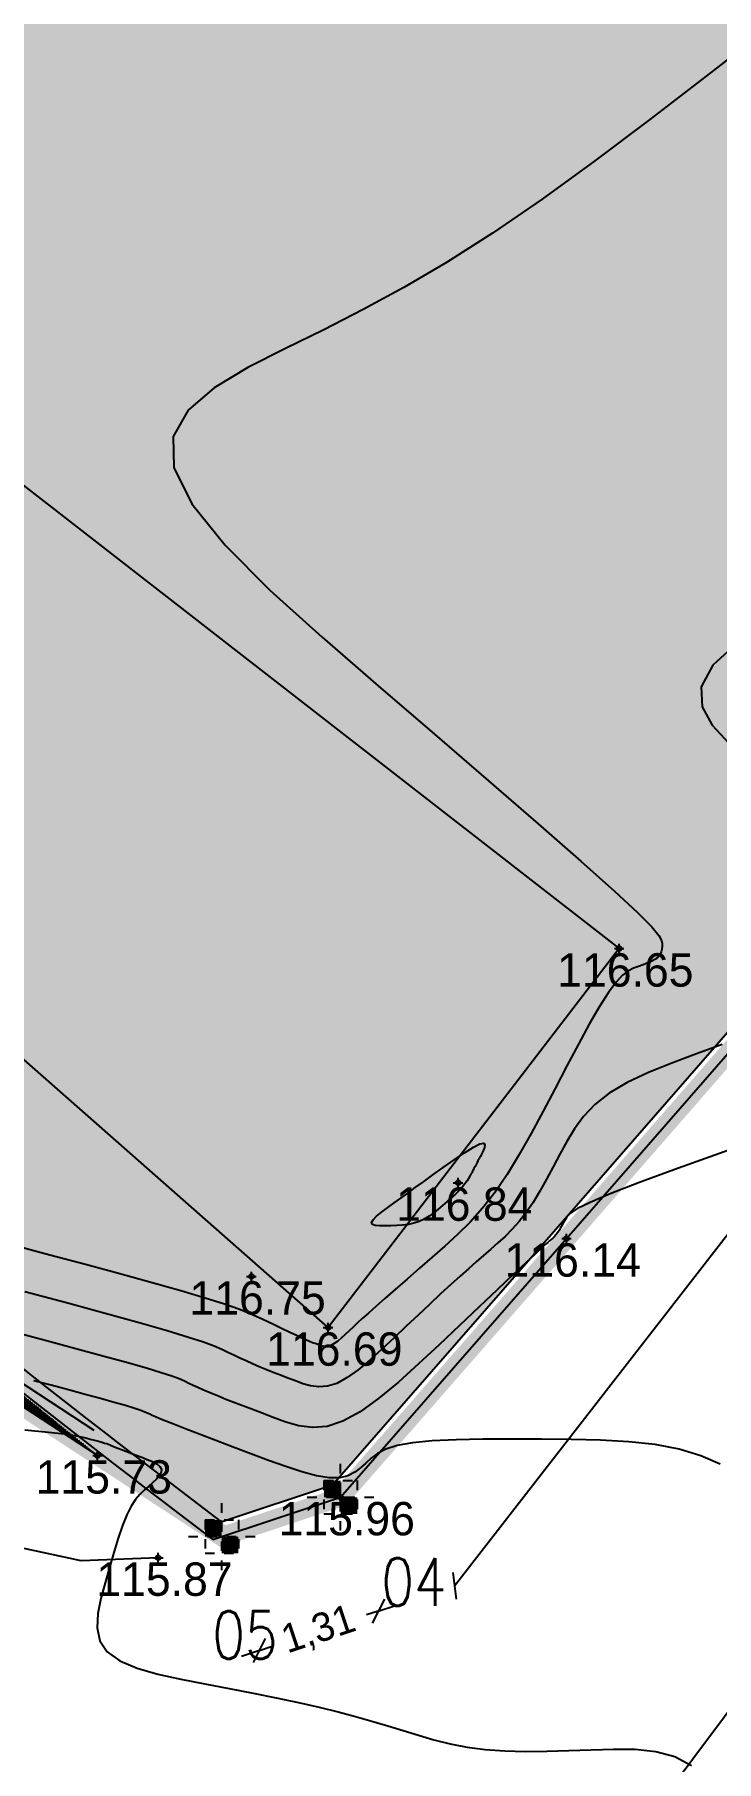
# Model space of a CAD drawing. Extents: x -85466713 to -87592, y -94413748 to -55832.
# Drawn here: x -87667.56 to -87660.4, y -65477.41 to -65459.29 of the extents above; entities that cross this region are included whole.
import ezdxf
from ezdxf.enums import TextEntityAlignment as Align

# ---------------------------------------------------------------- set-up
doc = ezdxf.new("R2010")
doc.units = 0
doc.header["$MEASUREMENT"] = 0
doc.header["$PDMODE"] = 34
doc.header["$PDSIZE"] = 0.05
doc.linetypes.add('ACAD_ISO04W100', pattern=[30, 24, -3, 0, -3])
doc.linetypes.add('DASHED', pattern=[70, 50, -20])
for name, color, linetype in [('0_coordinates', 1, 'Continuous'), ('0_PROP.aux.cotas', 30, 'Continuous'), ('0_PROP.corte', 10, 'Continuous'), ('0_PROP.trama', 251, 'Continuous'), ('0_PROPfinal', 4, 'Continuous'), ('0_tramas piso0', 7, 'Continuous'), ('CV', 8, 'Continuous'), ('CVD', 6, 'Continuous'), ('LEVTP_BERMA', 6, 'Continuous'), ('LEVTP_MURO', 1, 'Continuous'), ('POINTS', 2, 'Continuous'), ('Z', 1, 'Continuous')]:
    doc.layers.add(name, color=color, linetype=linetype)
doc.layers.add('0_Limites_Terreno', color=30, linetype='DASHED', lineweight=35)
doc.styles.add('coordinates', font='romans', dxfattribs={"width": 0.8})
doc.styles.add('creativespace', font='GOTHIC.TTF')
doc.dimstyles.new('creativespace', dxfattribs={"dimtxt": 0.15, "dimasz": 0.05, "dimexe": 0.05, "dimexo": 0.05, "dimgap": 0.2, "dimtad": 0, "dimtoh": 1, "dimzin": 1, "dimtxsty": 'creativespace', "dimblk": 'OBLIQUE', "dimcen": 0, "dimclrd": 251, "dimclre": 256, "dimclrt": 30, "dimazin": 3, "dimtfac": 1, "dimtmove": 0, "dimatfit": 3, "dimldrblk": 'OBLIQUE', "dimfxl": 1, "dimlwd": -1, "dimlwe": -1, "dimarcsym": 0})

# ---------------------------------------------------------------- blocks, each defined once
blk = doc.blocks.new('mk_02')
at = {"linetype": 'ACAD_ISO04W100', "ltscale": 0.001}
for points in [[(-0.25, 0.25), (0, 0.25), (0, 0), (-0.25, 0)], [(0.25, -0.25), (0, -0.25), (0, 0), (0.25, 0)]]:
    blk.add_hatch(color=9, dxfattribs=at).paths.add_polyline_path(points)
for p, q in [((0, -0.5), (0, 0.5)), ((-0.5, 0), (0.5, 0)), ((-0.25, 0.25), (0.25, 0.25)), ((-0.25, 0.25), (-0.25, -0.25)), ((0.25, 0.25), (0.25, -0.25)), ((-0.25, -0.25), (0.25, -0.25))]:
    blk.add_line(p, q, dxfattribs=at)
blk = doc.blocks.new('_Oblique')
at = {"color": 0, "linetype": 'ByBlock', "lineweight": -2}
blk.add_line((-0.5, -0.5), (0.5, 0.5), dxfattribs=at)
blk = doc.blocks.new('*D251')
at = {"layer": '0_PROP.aux.cotas', "color": 251, "transparency": 16777216}
for p, q in [((-87633.75128235524, -65437.71012465707), (-87648.01474640399, -65456.08141362156)), ((-87663.14586595827, -65475.57023966959), (-87648.88240190949, -65457.19895070505))]:
    blk.add_line(p, q, dxfattribs=at)
at = {"layer": '0_PROP.aux.cotas', "transparency": 16777216}
for p, q in [((-87633.79077628767, -65437.67946157802), (-87633.79077632626, -65437.67946154808)), ((-87663.18535987103, -65475.53957660583), (-87663.18535992928, -65475.53957656059))]:
    blk.add_line(p, q, dxfattribs=at)
at = {"layer": 'DEFPOINTS', "color": 0, "transparency": 16777216}
for p in [(-87633.75128231662, -65437.71012468702), (-87663.14586595821, -65475.57023966959), (-87663.14586589996, -65475.57023971483)]:
    blk.add_point(p, dxfattribs=at)
at = {"layer": '0_PROP.aux.cotas', "color": 251, "transparency": 16777216, "xscale": 0.2, "yscale": 0.2, "zscale": 0.2}
for p, rotation in [((-87633.75128235524, -65437.71012465707), 52.17424457483147), ((-87663.14586595827, -65475.57023966959), 232.1742445748315)]:
    blk.add_blockref('_Oblique', p, dxfattribs=dict(at, rotation=rotation))
at = {"layer": '0_PROP.aux.cotas', "color": 30, "transparency": 16777216, "insert": (-87648.44857415672, -65456.6401821633), "char_height": 0.3, "attachment_point": 5, "rotation": 232.17424457483145, "style": 'creativespace'}
blk.add_mtext('47,93', dxfattribs=at)
blk = doc.blocks.new('*D252')
at = {"layer": '0_PROP.aux.cotas', "transparency": 16777216}
for p, q in [((-87663.96241452714, -65475.78846277181), (-87663.9624145347, -65475.78846274899)), ((-87665.20984880977, -65476.2023190302), (-87665.20984883049, -65476.20231896773))]:
    blk.add_line(p, q, dxfattribs=at)
at = {"layer": '0_PROP.aux.cotas', "color": 251, "transparency": 16777216}
for p, q in [((-87663.94667010651, -65475.83591918145), (-87663.75684437671, -65475.77294146869)), ((-87663.94667010651, -65475.83591918145), (-87664.06949767572, -65475.87666918609)), ((-87665.1941044023, -65476.24977540018), (-87665.3839301321, -65476.31275311294)), ((-87665.1941044023, -65476.24977540018), (-87665.07127683308, -65476.20902539554))]:
    blk.add_line(p, q, dxfattribs=at)
at = {"layer": 'DEFPOINTS', "color": 0, "transparency": 16777216}
for p in [(-87663.94667009896, -65475.83591920427), (-87665.19410440231, -65476.2497754002), (-87665.19410438159, -65476.24977546265)]:
    blk.add_point(p, dxfattribs=at)
at = {"layer": '0_PROP.aux.cotas', "color": 251, "transparency": 16777216, "xscale": 0.2, "yscale": 0.2, "zscale": 0.2}
for p, rotation in [((-87663.94667010651, -65475.83591918145), 198.3540866231548), ((-87665.1941044023, -65476.24977540018), 18.35408662315474)]:
    blk.add_blockref('_Oblique', p, dxfattribs=dict(at, rotation=rotation))
at = {"layer": '0_PROP.aux.cotas', "color": 30, "transparency": 16777216, "insert": (-87664.5703872544, -65476.04284729081), "char_height": 0.3, "attachment_point": 5, "rotation": 18.35408662315473, "style": 'creativespace'}
blk.add_mtext('1,31', dxfattribs=at)

msp = doc.modelspace()

# ---------------------------------------------------------------- hatches: boundary and pattern name
at = {"layer": '0_PROP.trama'}
h = msp.add_hatch(color=256, dxfattribs=at)
h.dxf.hatch_style = 1
edge = h.paths.add_edge_path()
edge.add_line((-87678.44661511075, -65464.13392075938), (-87678.321677453, -65463.98732198698))
edge.add_arc((-87569.95088954734, -65353.11375624436), 155.0392700311026, 223.8976485634946, 225.6540299730254, ccw=False)
edge.add_line((-87681.66901984674, -65460.6136846824), (-87681.81334961257, -65460.75213654657))
edge.add_arc((-87588.63745114549, -65371.35766006622), 129.1244379671906, 223.8134518173412, 225.9310006975266)
edge = h.paths.add_edge_path()
edge.add_line((-87676.57403559802, -65465.64854959492), (-87676.7097569548, -65465.79082056661))
edge.add_arc((-87583.96997315057, -65366.94761513458), 135.5383589989754, 226.8247030543718, 233.0253626053064)
edge.add_line((-87665.49106965234, -65475.22945841998), (-87665.37075072719, -65475.06969811125))
edge.add_arc((-87583.25638430123, -65366.05045773836), 136.4842992619217, 226.8646259028792, 233.0125803918554, ccw=False)
h.paths.add_polyline_path([(-87686.50267737987, -65455.20762596255), (-87686.49392585423, -65455.20954673635), (-87690.56422777225, -65450.59685884766), (-87690.71419077564, -65450.72918835164), (-87686.00365867089, -65456.06741996849), (-87685.90832262438, -65455.88118115268)])
edge = h.paths.add_edge_path()
edge.add_line((-87684.82788092345, -65454.70828178646), (-87684.61473448265, -65454.45917446899))
edge.add_line((-87684.61473448265, -65454.45917446899), (-87684.79723555634, -65454.48560222009))
edge.add_line((-87684.79723555634, -65454.48560222009), (-87685.18073300575, -65454.45983598522))
edge.add_line((-87685.18073300575, -65454.45983598523), (-87685.18403413206, -65454.46628473028))
edge.add_arc((-87685.97917697763, -65456.01959501956), 1.744999999905353, 48.717779373311885, 62.89199661738752, ccw=False)
at = {"layer": '0_PROPfinal', "linetype": 'Continuous', "transparency": 33554498}
h = msp.add_hatch(dxfattribs=at)
h.set_pattern_fill('ANSI32', color=30, scale=0.04699999999999999)
h.set_pattern_definition([(2.856957847893166, (-87792.13738067423, -65566.79198492423), (-0.0008784768940234035, 0.01760309357319522), []), (2.856957847893166, (-87792.13122015075, -65566.79755979645), (-0.0008784768940234035, 0.01760309357319522), [])])
h.paths.add_polyline_path([(-87666.8942355565, -65474.20260222007), (-87667.9822355562, -65473.32260222013), (-87668.81603946425, -65472.64393511935), (-87669.66949560241, -65471.9532076242), (-87671.65083831876, -65470.30497633432), (-87672.18303837262, -65469.86225192626), (-87673.65046983887, -65468.5757159345), (-87674.78212080858, -65467.58356758815), (-87676.2761841161, -65466.19885639643), (-87676.7175583345, -65465.79944149672), (-87678.44661511068, -65464.13392075948), (-87680.32313784574, -65462.27989630424), (-87682.57907785573, -65459.94834152373), (-87683.68753225508, -65458.69218060836), (-87685.99871941801, -65456.07301739896), (-87687.90388597548, -65453.91397886012), (-87688.98716279905, -65452.68635054537), (-87690.6882355563, -65450.75860222026), (-87691.57823555628, -65451.87360222025), (-87687.08523555633, -65456.83660222011), (-87685.1132355566, -65459.46960221976), (-87682.12623555653, -65462.88260221996), (-87679.6522355554, -65465.173602221), (-87677.27023555619, -65467.09860222021), (-87672.38023555788, -65470.6176022191)])
at = {"layer": '0_tramas piso0', "transparency": 33554536}
h = msp.add_hatch(color=55, dxfattribs=at)
h.dxf.hatch_style = 1
edge = h.paths.add_edge_path()
edge.add_line((-87647.70323868515, -65452.90428817215), (-87641.43544352392, -65445.28888017957))
edge.add_line((-87641.43544352392, -65445.28888017957), (-87635.74944352615, -65437.67088018269))
edge.add_line((-87635.74944352615, -65437.67088018269), (-87635.16438218564, -65436.82832770162))
edge.add_line((-87635.16438218564, -65436.82832770162), (-87666.1367971855, -65418.76718015116))
edge.add_line((-87666.1367971855, -65418.76718015116), (-87690.56750849106, -65450.60113788979))
edge.add_line((-87690.56750849106, -65450.60113788979), (-87685.86659789817, -65455.92846588522))
edge.add_line((-87685.86659789817, -65455.92846588522), (-87669.97019572547, -65439.03593222441))
edge.add_line((-87669.97019572547, -65439.03593222441), (-87661.2489382255, -65429.39776393664))
edge.add_line((-87661.2489382255, -65429.39776393664), (-87648.27367589746, -65441.13953064054))
edge.add_line((-87648.27367589746, -65441.13953064054), (-87655.65336328332, -65449.2946524732))
edge.add_line((-87655.65336328332, -65449.2946524732), (-87654.98611906279, -65449.89862694682))
edge.add_line((-87654.98611906279, -65449.89862694682), (-87656.32770030489, -65451.38114392997))
edge.add_line((-87656.32770030489, -65451.38114392997), (-87662.08894492936, -65446.1675930518))
edge.add_line((-87662.08894492936, -65446.1675930518), (-87676.57433868556, -65465.64826576447))
edge.add_arc((-87584.21945428752, -65367.10850184746), 135.053729104366, 226.8557019718457, 232.9501281465947)
edge.add_line((-87665.5906698345, -65474.8964187278), (-87664.42928762957, -65474.51111167443))
edge.add_line((-87664.42928762957, -65474.51111167443), (-87662.08431519924, -65471.8270476953))
edge.add_line((-87662.08431519924, -65471.8270476953), (-87658.07431519925, -65467.22604769527))
edge.add_line((-87658.07431519925, -65467.22604769527), (-87653.49949357168, -65460.45857873748))
edge.add_line((-87653.49949357168, -65460.45857873748), (-87647.70323868515, -65452.90428817215))
edge = h.paths.add_edge_path(flags=17)
edge.add_line((-87663.01657128088, -65445.32912202007), (-87667.28173939296, -65441.46946456878))
edge.add_line((-87667.28173939296, -65441.46946456878), (-87683.54145429893, -65458.56344528864))
edge.add_line((-87683.54145429893, -65458.56344528864), (-87682.43527390657, -65459.81702917537))
edge.add_arc((-87583.44038559475, -65366.28198732735), 136.1939498119489, 223.3756170221163, 223.8406432743319)
edge.add_arc((-87574.9839491628, -65357.87253847219), 148.1183086876517, 223.92113468569, 225.7582246094197)
edge.add_line((-87678.32426091156, -65463.98480607665), (-87663.01657128088, -65445.32912202007))

# ---------------------------------------------------------------- linework, layer by layer
at = {"layer": '0_Limites_Terreno', "ltscale": 0.02, "const_width": 0.2, "flags": 128}
msp.add_lwpolyline([(-87647.58423555635, -65452.9956022201), (-87641.31523555635, -65445.3786022201), (-87635.62923555635, -65437.7606022201), (-87634.94865195337, -65436.78048720788), (-87666.0612355564, -65418.63760222017), (-87690.68823555634, -65450.75860222011), (-87691.57823555634, -65451.87360222011), (-87687.08523555635, -65456.8366022201), (-87685.11323555635, -65459.4696022201), (-87682.12623555635, -65462.8826022201), (-87679.65223555635, -65465.1736022201), (-87677.27323555635, -65467.09760222011), (-87672.38023555635, -65470.6176022201), (-87666.89423555635, -65474.20260222011), (-87665.59066983452, -65475.05445842003), (-87664.34323555634, -65474.6406022201), (-87661.97123555635, -65471.92560222011), (-87657.96123555634, -65467.32460222011), (-87653.37523555635, -65460.54260222011)], close=True, dxfattribs=at)
at = {"layer": '0_PROP.corte', "linetype": 'Continuous'}
for p, q in [((-87662.08431519924, -65471.8270476953), (-87658.07431519925, -65467.22604769527)), ((-87661.97123555628, -65471.92560222004), (-87657.96123555629, -65467.32460222001)), ((-87664.42928762957, -65474.51111167443), (-87662.0841967723, -65471.82691197901)), ((-87664.34323555625, -65474.64060222003), (-87661.97123555628, -65471.92560222004)), ((-87665.59728283642, -65474.89861269656), (-87664.42928762957, -65474.51111167443)), ((-87665.68259161746, -65475.08495493625), (-87664.34323555625, -65474.64060222003))]:
    msp.add_line(p, q, dxfattribs=at)
for centre, radius, start, end in [((-87582.83321693333, -65365.54724259822), 137.1408500278946, 226.8791828750208, 232.879248922764), ((-87583.44038555738, -65366.28198729031), 136.3886587147308, 226.9617247027702, 232.9150213754693)]:
    msp.add_arc(centre, radius, start, end, dxfattribs=at)
at = {"layer": 'CV', "linetype": 'Continuous'}
for points in [[(-87659.90223555632, -65459.25960222004, 0), (-87660.5032355563, -65459.72660222001, 0), (-87661.09623555631, -65460.18160222003, 0), (-87661.6732355563, -65460.61560222004, 0), (-87662.2252355563, -65461.01660222002, 0), (-87662.74623555633, -65461.37460222003, 0), (-87662.74623555633, -65461.37460222003, 0), (-87663.2292355563, -65461.68160222003, 0), (-87663.6802355563, -65461.94560222002, 0), (-87664.10723555631, -65462.17660222002, 0), (-87664.51723555631, -65462.38660222005, 0), (-87664.9202355563, -65462.58560222004, 0), (-87664.9202355563, -65462.58560222004, 0), (-87665.31523555629, -65462.78460222003, 0), (-87665.66923555628, -65462.99560222004, 0), (-87665.94423555631, -65463.23260222004, 0), (-87666.1002355563, -65463.50660222004, 0), (-87666.09523555629, -65463.83160222002, 0), (-87666.09523555629, -65463.83160222002, 0), (-87665.90523555629, -65464.21460222005, 0), (-87665.5562355563, -65464.64860222003, 0), (-87665.0862355563, -65465.11960222005, 0), (-87664.53723555629, -65465.61560222004, 0), (-87663.9482355563, -65466.12460222006, 0), (-87663.9482355563, -65466.12460222006, 0), (-87663.3572355563, -65466.63260222003, 0), (-87662.78923555628, -65467.12160222003, 0), (-87662.26923555629, -65467.57160222001, 0), (-87661.82023555627, -65467.96360222004, 0), (-87661.46623555628, -65468.27960222003, 0), (-87661.46623555628, -65468.27960222003, 0), (-87661.22423555628, -65468.50460222003, 0), (-87661.07623555628, -65468.65360222004, 0), (-87661.00023555626, -65468.74460222002, 0), (-87660.9722355563, -65468.79660222002, 0), (-87660.9672355563, -65468.83060222003, 0), (-87660.9672355563, -65468.83060222003, 0), (-87660.9672355563, -65468.86060222003, 0), (-87660.96923555627, -65468.88960222004, 0), (-87660.97523555627, -65468.91760222003, 0), (-87660.98723555628, -65468.94560222002, 0), (-87661.00723555627, -65468.97060222002, 0), (-87661.00723555627, -65468.97060222002, 0), (-87661.03623555628, -65468.99260222002, 0), (-87661.07423555628, -65469.01360222002, 0), (-87661.11823555628, -65469.03360222001, 0), (-87661.16623555629, -65469.05160222002, 0), (-87661.21623555628, -65469.06960222004, 0), (-87661.21623555628, -65469.06960222004, 0), (-87661.26723555628, -65469.08860222004, 0), (-87661.32123555629, -65469.11760222002, 0), (-87661.38123555628, -65469.16260222003, 0), (-87661.45023555627, -65469.23560222003, 0), (-87661.53023555629, -65469.34260222002, 0), (-87661.53023555629, -65469.34260222002, 0), (-87661.62523555626, -65469.49160222003, 0), (-87661.73123555629, -65469.67560222004, 0), (-87661.84623555628, -65469.88560222003, 0), (-87661.96723555628, -65470.11360222003, 0), (-87662.09123555628, -65470.35060222002, 0), (-87662.09123555628, -65470.35060222002, 0), (-87662.21623555628, -65470.58860222004, 0), (-87662.34123555628, -65470.82160222001, 0), (-87662.46623555628, -65471.04460222004, 0), (-87662.59323555625, -65471.25260222005, 0), (-87662.72123555628, -65471.44060222002, 0), (-87662.72123555628, -65471.44060222002, 0), (-87662.85123555629, -65471.60660222002, 0), (-87662.98323555627, -65471.75260222005, 0), (-87663.11523555627, -65471.88460222004, 0), (-87663.24823555628, -65472.00560222005, 0), (-87663.38223555627, -65472.12260222002, 0), (-87663.38223555627, -65472.12260222002, 0), (-87663.51523555628, -65472.23760222004, 0), (-87663.64423555628, -65472.35060222002, 0), (-87663.76623555626, -65472.45660222002, 0), (-87663.87723555627, -65472.55360222003, 0), (-87663.97223555628, -65472.63760222003, 0), (-87663.97223555628, -65472.63760222003, 0), (-87664.05123555627, -65472.70760222004, 0), (-87664.11523555625, -65472.76560222003, 0), (-87664.16723555628, -65472.81360222004, 0), (-87664.21223555626, -65472.85560222003, 0), (-87664.25423555626, -65472.89460222002, 0), (-87664.25423555626, -65472.89460222002, 0), (-87664.29423555626, -65472.93260222005, 0), (-87664.33423555626, -65472.96860222001, 0), (-87664.37323555627, -65473.00160222004, 0), (-87664.41023555626, -65473.02760222005, 0), (-87664.44423555628, -65473.04660222005, 0), (-87664.44423555628, -65473.04660222005, 0), (-87664.47623555627, -65473.05660222003, 0), (-87664.50523555625, -65473.05860222004, 0), (-87664.53223555627, -65473.05560222004, 0), (-87664.55823555628, -65473.04760222004, 0), (-87664.58323555627, -65473.03860222005, 0), (-87664.58323555627, -65473.03860222005, 0), (-87664.60923555626, -65473.02860222004, 0), (-87664.63723555626, -65473.01860222003, 0), (-87664.66923555627, -65473.00460222003, 0), (-87664.70823555627, -65472.98860222003, 0), (-87664.75623555627, -65472.96660222003, 0), (-87664.75623555627, -65472.96660222003, 0), (-87664.81423555627, -65472.93960222003, 0), (-87664.88123555628, -65472.90760222005, 0), (-87664.95523555625, -65472.87260222005, 0), (-87665.03323555626, -65472.83560222004, 0), (-87665.11423555628, -65472.79660222005, 0), (-87665.11423555628, -65472.79660222005, 0), (-87665.19723555628, -65472.75760222003, 0), (-87665.29123555629, -65472.71560222004, 0), (-87665.41023555626, -65472.66860222005, 0), (-87665.56323555626, -65472.61460222005, 0), (-87665.76423555626, -65472.55060222004, 0), (-87665.76423555626, -65472.55060222004, 0), (-87666.02023555625, -65472.47560222005, 0), (-87666.32223555628, -65472.38960222004, 0), (-87666.66123555628, -65472.29760222004, 0), (-87667.02223555626, -65472.19960222004, 0), (-87667.39623555627, -65472.09960222006, 0), (-87667.39623555627, -65472.09960222006, 0), (-87667.7712355563, -65471.99760222005, 0)], [(-87660.15923555629, -65465.65760222002, 0), (-87660.43323555628, -65465.90760222002, 0), (-87660.43323555628, -65465.90760222002, 0), (-87660.55523555628, -65466.13460222004, 0), (-87660.54623555629, -65466.34360222001, 0), (-87660.44023555626, -65466.53760222003, 0), (-87660.26923555629, -65466.72260222003, 0)], [(-87660.33623555629, -65469.88960222004, 0), (-87660.60523555627, -65469.98560222, 0), (-87660.86623555628, -65470.08360222003, 0), (-87661.11123555628, -65470.18360222004, 0), (-87661.33223555629, -65470.28860222002, 0), (-87661.52123555628, -65470.40060222004, 0), (-87661.52123555628, -65470.40060222004, 0), (-87661.67323555627, -65470.51860222003, 0), (-87661.79223555628, -65470.64360222003, 0), (-87661.88823555628, -65470.77260222001, 0), (-87661.9672355563, -65470.90560222002, 0), (-87662.03923555627, -65471.03960222004, 0), (-87662.03923555627, -65471.03960222004, 0), (-87662.10923555629, -65471.17260222004, 0), (-87662.17923555626, -65471.30360222003, 0), (-87662.25023555626, -65471.42960222002, 0), (-87662.32123555629, -65471.54660222002, 0), (-87662.39323555627, -65471.65260222005, 0), (-87662.39323555627, -65471.65260222005, 0), (-87662.4672355563, -65471.74560222001, 0), (-87662.54023555627, -65471.82860222003, 0), (-87662.61523555627, -65471.90260222002, 0), (-87662.69023555626, -65471.97060222005, 0), (-87662.76523555628, -65472.03660222001, 0), (-87662.76523555628, -65472.03660222001, 0), (-87662.84123555626, -65472.10260222003, 0), (-87662.91823555627, -65472.16960222004, 0), (-87663.00023555626, -65472.24260222005, 0), (-87663.08823555626, -65472.32160222001, 0), (-87663.18523555627, -65472.40860222004, 0), (-87663.18523555627, -65472.40860222004, 0), (-87663.29223555628, -65472.50760222003, 0), (-87663.40723555628, -65472.61460222002, 0), (-87663.52823555628, -65472.72860222005, 0), (-87663.65423555627, -65472.84660222004, 0), (-87663.78123555628, -65472.96660222003, 0), (-87663.78123555628, -65472.96660222003, 0), (-87663.90923555626, -65473.08660222003, 0), (-87664.03523555626, -65473.20060222003, 0), (-87664.15723555627, -65473.30260222004, 0), (-87664.27323555626, -65473.38560222003, 0), (-87664.38123555628, -65473.44560222005, 0), (-87664.38123555628, -65473.44560222005, 0), (-87664.48023555626, -65473.47660222004, 0), (-87664.57123555627, -65473.48360222003, 0), (-87664.65723555627, -65473.47260222006, 0), (-87664.73823555626, -65473.44960222004, 0), (-87664.81723555627, -65473.42060222003, 0), (-87664.81723555627, -65473.42060222003, 0), (-87664.89723555626, -65473.39060222003, 0), (-87664.97523555627, -65473.36060222003, 0), (-87665.05223555629, -65473.33060222003, 0), (-87665.12723555627, -65473.30060222004, 0), (-87665.19923555625, -65473.27060222004, 0), (-87665.19923555625, -65473.27060222004, 0), (-87665.26823555626, -65473.24060222004, 0), (-87665.33523555625, -65473.21060222004, 0), (-87665.39923555627, -65473.18060222004, 0), (-87665.46223555626, -65473.15060222007, 0), (-87665.52523555626, -65473.12060222004, 0), (-87665.52523555626, -65473.12060222004, 0), (-87665.58923555627, -65473.09060222004, 0), (-87665.67023555627, -65473.05660222003, 0), (-87665.78223555627, -65473.01460222004, 0), (-87665.94123555628, -65472.96260222005, 0), (-87666.16323555626, -65472.89460222005, 0), (-87666.16323555626, -65472.89460222005, 0), (-87666.45823555627, -65472.81060222004, 0), (-87666.81623555628, -65472.71160222006, 0), (-87667.22223555628, -65472.60060222005, 0), (-87667.65823555626, -65472.48360222003, 0)], [(-87659.94423555628, -65470.88260222003, 0), (-87660.41223555627, -65471.04960222002, 0), (-87660.84223555628, -65471.20460222004, 0), (-87661.21523555627, -65471.34260222002, 0), (-87661.51223555628, -65471.45760222004, 0), (-87661.51223555628, -65471.45760222004, 0), (-87661.72123555628, -65471.54660222005, 0), (-87661.85423555628, -65471.61160222002, 0), (-87661.92923555626, -65471.65960222003, 0), (-87661.96723555628, -65471.69660222004, 0), (-87661.98623555628, -65471.72760222003, 0), (-87661.98623555628, -65471.72760222003, 0), (-87662.00223555628, -65471.75760222003, 0), (-87662.01723555628, -65471.78660222001, 0), (-87662.03323555627, -65471.81460222003, 0), (-87662.04923555626, -65471.84060222001, 0), (-87662.06523555626, -65471.86460222002, 0), (-87662.06523555626, -65471.86460222002, 0), (-87662.08223555629, -65471.88560222003, 0), (-87662.09823555626, -65471.90360222004, 0), (-87662.11523555625, -65471.92060222003, 0), (-87662.13223555626, -65471.93560222002, 0), (-87662.14823555628, -65471.95060222003, 0), (-87662.14823555628, -65471.95060222003, 0), (-87662.16723555628, -65471.96660222003, 0), (-87662.19323555627, -65471.98960222002, 0), (-87662.23523555625, -65472.02760222002, 0), (-87662.30023555625, -65472.08960222002, 0), (-87662.39823555628, -65472.18060222004, 0), (-87662.39823555628, -65472.18060222004, 0), (-87662.53323555626, -65472.30660222003, 0), (-87662.69923555625, -65472.46360222004, 0), (-87662.88923555627, -65472.64260222004, 0), (-87663.09523555626, -65472.83760222002, 0), (-87663.30923555625, -65473.03960222004, 0), (-87663.30923555625, -65473.03960222004, 0), (-87663.52423555627, -65473.24060222004, 0), (-87663.73623555627, -65473.43160222003, 0), (-87663.94123555627, -65473.60260222003, 0), (-87664.13623555627, -65473.74360222003, 0), (-87664.31823555626, -65473.84360222004, 0), (-87664.31823555626, -65473.84360222004, 0), (-87664.48423555626, -65473.89660222003, 0), (-87664.63823555627, -65473.90860222004, 0), (-87664.78123555628, -65473.88960222004, 0), (-87664.91823555627, -65473.85160222004, 0), (-87665.05223555629, -65473.80260222004, 0), (-87665.05223555629, -65473.80260222004, 0), (-87665.18423555627, -65473.75260222005, 0), (-87665.31323555626, -65473.70360222003, 0), (-87665.43523555626, -65473.65660222003, 0), (-87665.54623555628, -65473.61360222003, 0), (-87665.64323555626, -65473.57460222004, 0), (-87665.64323555626, -65473.57460222004, 0), (-87665.72323555626, -65473.54160222004, 0), (-87665.78823555626, -65473.51360222005, 0), (-87665.84323555625, -65473.48860222003, 0), (-87665.89123555628, -65473.46660222003, 0), (-87665.93523555626, -65473.44560222005, 0), (-87665.93523555626, -65473.44560222005, 0), (-87665.98123555628, -65473.42360222003, 0), (-87666.03723555627, -65473.39960222005, 0), (-87666.11523555625, -65473.37060222004, 0), (-87666.22723555627, -65473.33460222005, 0), (-87666.38223555627, -65473.28660222004, 0), (-87666.38223555627, -65473.28660222004, 0), (-87666.58923555627, -65473.22760222003, 0), (-87666.84023555626, -65473.15860222004, 0), (-87667.12323555628, -65473.08160222002, 0), (-87667.42923555626, -65472.99860222007, 0), (-87667.74623555627, -65472.91360222005, 0)], [(-87662.88823555627, -65471.08760222002, 0), (-87662.90123555627, -65471.11160222005, 0), (-87662.91023555626, -65471.12860222001, 0), (-87662.92023555627, -65471.14960222005, 0), (-87662.93123555629, -65471.17060222003, 0), (-87662.94223555627, -65471.19060222002, 0), (-87662.95123555628, -65471.20760222004, 0), (-87662.95123555628, -65471.20760222004, 0), (-87662.95723555629, -65471.21960222006, 0), (-87662.96123555627, -65471.22860222002, 0), (-87662.96523555626, -65471.23560222003, 0), (-87662.97023555626, -65471.24360222003, 0), (-87662.97623555629, -65471.25560222002, 0), (-87662.97623555629, -65471.25560222002, 0), (-87662.98523555625, -65471.27260222004, 0), (-87662.99823555628, -65471.29560222003, 0), (-87663.01523555628, -65471.32160222004, 0), (-87663.03723555627, -65471.35260222003, 0), (-87663.06523555626, -65471.38560222003, 0), (-87663.06523555626, -65471.38560222003, 0), (-87663.09923555628, -65471.42160222002, 0), (-87663.13723555628, -65471.45860222003, 0), (-87663.18023555627, -65471.49760222002, 0), (-87663.22523555627, -65471.53760222003, 0), (-87663.27123555628, -65471.57760222004, 0), (-87663.27123555628, -65471.57760222004, 0), (-87663.31823555627, -65471.61760222002, 0), (-87663.36523555627, -65471.65660222003, 0), (-87663.41323555626, -65471.69160222001, 0), (-87663.46423555627, -65471.72260222003, 0), (-87663.51723555628, -65471.74760222005, 0), (-87663.51723555628, -65471.74760222005, 0), (-87663.57323555626, -65471.76560222003, 0), (-87663.63123555628, -65471.77660222003, 0), (-87663.69223555627, -65471.78360222001, 0), (-87663.75323555627, -65471.78760222003, 0), (-87663.81523555626, -65471.79060222003, 0), (-87663.81523555626, -65471.79060222003, 0), (-87663.87723555628, -65471.79260222003, 0), (-87663.93323555628, -65471.79160222002, 0), (-87663.97923555625, -65471.78760222003, 0), (-87664.00923555625, -65471.77660222003, 0), (-87664.01723555628, -65471.75760222003, 0), (-87664.01723555628, -65471.75760222003, 0), (-87664.00223555628, -65471.72860222005, 0), (-87663.96523555629, -65471.69160222004, 0), (-87663.91223555627, -65471.64860222003, 0), (-87663.84823555627, -65471.60060222002, 0), (-87663.78023555627, -65471.55060222004, 0), (-87663.78023555627, -65471.55060222004, 0), (-87663.71023555627, -65471.50060222005, 0), (-87663.63723555628, -65471.44860222005, 0), (-87663.55923555627, -65471.39160222002, 0), (-87663.47223555628, -65471.32960222004, 0), (-87663.37523555626, -65471.25860222005, 0), (-87663.37523555626, -65471.25860222005, 0), (-87663.26523555628, -65471.18060222004, 0), (-87663.15123555627, -65471.09960222003, 0), (-87663.04223555628, -65471.02560222004, 0), (-87662.94823555626, -65470.96660222003, 0), (-87662.87923555628, -65470.93160222003, 0), (-87662.87923555628, -65470.93160222003, 0), (-87662.84023555626, -65470.92460222002, 0), (-87662.82723555628, -65470.94060222005, 0), (-87662.83223555629, -65470.97060222005, 0), (-87662.84623555628, -65471.00660222001, 0), (-87662.86323555627, -65471.03960222004, 0), (-87662.86323555627, -65471.03960222004, 0), (-87662.87523555626, -65471.06360222001, 0), (-87662.88323555626, -65471.07760222004, 0), (-87662.88723555628, -65471.08460222002, 0)], [(-87667.65823555626, -65473.93460222006, 0), (-87667.41123555628, -65473.95760222007, 0), (-87667.24223555626, -65473.97660222004, 0), (-87667.13423555625, -65473.99160222003, 0), (-87667.06523555625, -65474.00560222005, 0), (-87667.01623555626, -65474.01760222007, 0), (-87667.01623555626, -65474.01760222007, 0), (-87666.97123555627, -65474.02960222006, 0), (-87666.92723555626, -65474.04160222004, 0), (-87666.88623555627, -65474.05260222004, 0), (-87666.85023555627, -65474.06260222005, 0), (-87666.82123555627, -65474.07160222004, 0), (-87666.82123555627, -65474.07160222004, 0), (-87666.79823555627, -65474.07760222007, 0), (-87666.78223555627, -65474.08360222006, 0), (-87666.77123555627, -65474.08760222005, 0), (-87666.76323555627, -65474.09060222004, 0), (-87666.75723555626, -65474.09360222004, 0), (-87666.75723555626, -65474.09360222004, 0), (-87666.75023555626, -65474.09760222006, 0), (-87666.74123555627, -65474.10060222005, 0), (-87666.72823555626, -65474.10660222005, 0), (-87666.70923555626, -65474.11460222005, 0), (-87666.68123555627, -65474.12560222005, 0), (-87666.68123555627, -65474.12560222005, 0), (-87666.64423555626, -65474.13960222004, 0), (-87666.59823555626, -65474.15760222005, 0), (-87666.54623555628, -65474.17760222004, 0), (-87666.48923555626, -65474.19860222005, 0), (-87666.43023555625, -65474.22060222005, 0), (-87666.43023555625, -65474.22060222005, 0), (-87666.37223555626, -65474.24360222003, 0), (-87666.31823555626, -65474.26660222005, 0), (-87666.27223555626, -65474.29060222006, 0), (-87666.23923555626, -65474.31760222006, 0), (-87666.22223555627, -65474.34660222004, 0), (-87666.22223555627, -65474.34660222004, 0), (-87666.22523555625, -65474.37860222004, 0), (-87666.24423555627, -65474.41360222005, 0), (-87666.27623555627, -65474.45060222003, 0), (-87666.31723555627, -65474.48860222003, 0), (-87666.36123555627, -65474.52660222003, 0), (-87666.36123555627, -65474.52660222003, 0), (-87666.40623555628, -65474.56660222004, 0), (-87666.45123555626, -65474.61160222005, 0), (-87666.49623555627, -65474.66560222006, 0), (-87666.54223555628, -65474.73560222003, 0), (-87666.58723555626, -65474.82560222003, 0), (-87666.58723555626, -65474.82560222003, 0), (-87666.63323555626, -65474.93860222004, 0), (-87666.67823555628, -65475.07160222004, 0), (-87666.72423555628, -65475.21960222006, 0), (-87666.77023555625, -65475.37760222005, 0), (-87666.81623555625, -65475.54060222006, 0), (-87666.81623555625, -65475.54060222006, 0), (-87666.86023555625, -65475.70360222006, 0), (-87666.89223555627, -65475.86260222004, 0), (-87666.90023555626, -65476.01160222005, 0), (-87666.87123555626, -65476.14660222003, 0), (-87666.79423555626, -65476.26360222005, 0), (-87666.79423555626, -65476.26360222005, 0), (-87666.66123555627, -65476.35860222005, 0), (-87666.48023555624, -65476.43560222004, 0), (-87666.26323555627, -65476.49860222004, 0), (-87666.02123555627, -65476.55160222002, 0), (-87665.76723555627, -65476.60060222005, 0), (-87665.76723555627, -65476.60060222005, 0), (-87665.51223555625, -65476.64860222003, 0), (-87665.26123555627, -65476.69660222004, 0), (-87665.01823555624, -65476.74560222001, 0), (-87664.78523555624, -65476.79360222005, 0), (-87664.56923555626, -65476.84260222005, 0), (-87664.56923555626, -65476.84260222005, 0), (-87664.36923555624, -65476.89160222002, 0), (-87664.18523555626, -65476.94060222005, 0), (-87664.01323555627, -65476.99060222004, 0), (-87663.84823555626, -65477.03960222004, 0), (-87663.68723555627, -65477.08960222005, 0), (-87663.68723555627, -65477.08960222005, 0), (-87663.52623555627, -65477.13860222002, 0), (-87663.36223555627, -65477.18560222002, 0), (-87663.19323555626, -65477.22860222002, 0), (-87663.01423555626, -65477.26360222005, 0), (-87662.82323555625, -65477.28860222002, 0), (-87662.82323555625, -65477.28860222002, 0), (-87662.61923555624, -65477.30360222003, 0), (-87662.40223555626, -65477.30860222004, 0), (-87662.17723555627, -65477.30760222005, 0), (-87661.94523555624, -65477.30060222004, 0), (-87661.71123555627, -65477.29160222002, 0), (-87661.71123555627, -65477.29160222002, 0), (-87661.47723555625, -65477.28360222001, 0), (-87661.24923555624, -65477.28660222001, 0), (-87661.03223555625, -65477.30960222003, 0), (-87660.83323555625, -65477.36260222004, 0), (-87660.65723555627, -65477.45660222002, 0)]]:
    msp.add_polyline3d(points, dxfattribs=at)
at = {"layer": 'CVD', "linetype": 'Continuous'}
msp.add_polyline3d([(-87660.35823555625, -65474.29260222, 0), (-87660.56023555626, -65474.20560222003, 0), (-87660.78623555628, -65474.13560222003, 0), (-87660.78623555628, -65474.13560222003, 0), (-87661.04023555627, -65474.08760222002, 0), (-87661.31723555627, -65474.05760222002, 0), (-87661.61323555627, -65474.04160222002, 0), (-87661.92023555627, -65474.03460222003, 0), (-87662.23323555625, -65474.03260222002, 0), (-87662.23323555625, -65474.03260222002, 0), (-87662.54623555626, -65474.03160222003, 0), (-87662.84823555626, -65474.03260222002, 0), (-87663.13023555627, -65474.03760222003, 0), (-87663.38023555625, -65474.04860222003, 0), (-87663.58823555628, -65474.06860222005, 0), (-87663.58823555628, -65474.06860222005, 0), (-87663.74923555627, -65474.09860222004, 0), (-87663.86723555626, -65474.13760222003, 0), (-87663.95523555625, -65474.18160222003, 0), (-87664.02123555627, -65474.23060222003, 0), (-87664.07823555624, -65474.28160222003, 0), (-87664.07823555624, -65474.28160222003, 0), (-87664.13323555626, -65474.33260222004, 0), (-87664.19423555626, -65474.37860222004, 0), (-87664.26523555626, -65474.41460222004, 0), (-87664.35223555625, -65474.43560222004, 0), (-87664.46123555627, -65474.43760222005, 0), (-87664.46123555627, -65474.43760222005, 0), (-87664.59423555626, -65474.41660222004, 0), (-87664.74823555628, -65474.37560222005, 0), (-87664.91923555626, -65474.31960222004, 0), (-87665.10023555627, -65474.25460222003, 0), (-87665.28623555627, -65474.18460222006, 0), (-87665.28623555627, -65474.18460222006, 0), (-87665.47223555627, -65474.11360222003, 0), (-87665.65123555627, -65474.04560222003, 0), (-87665.81823555626, -65473.98260222004, 0), (-87665.96523555626, -65473.92560222004, 0), (-87666.08623555627, -65473.87860222004, 0), (-87666.08623555627, -65473.87860222004, 0), (-87666.17723555629, -65473.84260222005, 0), (-87666.24223555626, -65473.81660222004, 0), (-87666.28723555626, -65473.79660222005, 0), (-87666.32023555625, -65473.78160222003, 0), (-87666.34623555627, -65473.76960222005, 0), (-87666.34623555627, -65473.76960222005, 0), (-87666.37223555626, -65473.75760222003, 0), (-87666.40423555626, -65473.74360222003, 0), (-87666.44923555625, -65473.72760222003, 0), (-87666.51323555627, -65473.70660222002, 0), (-87666.60123555627, -65473.67960222005, 0), (-87666.60123555627, -65473.67960222005, 0), (-87666.72023555626, -65473.64560222007, 0), (-87666.86323555627, -65473.60560222006, 0), (-87667.02523555626, -65473.56160222003, 0), (-87667.20023555626, -65473.51460222004, 0), (-87667.38123555628, -65473.46560222004, 0), (-87667.38123555628, -65473.46560222004, 0), (-87667.56523555625, -65473.41760222003, 0)], dxfattribs=at)
at = {"layer": 'LEVTP_BERMA', "linetype": 'Continuous'}
for p, q in [((-87669.80423555631, -65462.36460222005), (-87661.4182355563, -65468.88160222004)), ((-87664.47423555628, -65472.86060222003), (-87672.5802355563, -65465.72560222008)), ((-87661.4182355563, -65468.88160222004), (-87664.47423555628, -65472.86060222003)), ((-87667.06606921153, -65475.30769585068), (-87667.97903858192, -65475.11219073926)), ((-87659.52023555627, -65475.88560222003), (-87661.92923555626, -65479.10760222004))]:
    msp.add_line(p, q, dxfattribs=at)
at = {"layer": 'LEVTP_MURO', "linetype": 'Continuous'}
for p, q in [((-87666.93161427295, -65473.93925850956), (-87672.27082844412, -65470.4501803463)), ((-87666.89423555626, -65474.20260222004), (-87672.38023555628, -65470.61760222005)), ((-87666.25723555626, -65475.27560222004), (-87667.06606921153, -65475.30769585068))]:
    msp.add_line(p, q, dxfattribs=at)
at = {"layer": 'POINTS'}
for p in [(-87661.4182355563, -65468.88160222004, 116.64586167), (-87663.10923555627, -65471.33960222005, 116.84335788), (-87661.97123555628, -65471.92560222004, 116.14245621), (-87665.27923555627, -65472.32360222005, 116.75095779), (-87664.47423555628, -65472.86060222003, 116.69335658), (-87666.89423555626, -65474.20260222004, 115.73305599), (-87664.34323555625, -65474.64060222003, 115.95819959), (-87666.25723555626, -65475.27560222004, 115.87165289)]:
    msp.add_point(p, dxfattribs=at)

# ---------------------------------------------------------------- block references
at = {"layer": '0_coordinates', "linetype": 'Continuous', "xscale": 0.7, "yscale": 0.7, "zscale": 0.7}
for p in [(-87664.34323555625, -65474.64060222003), (-87665.5906698345, -65475.05445842)]:
    msp.add_blockref('mk_02', p, dxfattribs=at)

# ---------------------------------------------------------------- texts
at = {"layer": '0_coordinates', "color": 3, "linetype": 'Continuous', "style": 'coordinates', "width": 0.8}
for s, p in [('04', (-87663.9160602509, -65475.77884683348)), ('05', (-87665.68958558732, -65476.33608564686))]:
    msp.add_text(s, height=0.4999999999999999, dxfattribs=at).set_placement(p)
at = {"layer": 'Z'}
for s, p in [(' 116.65', (-87661.4182355563, -65469.28160222003, 116.646)), (' 116.84', (-87663.10923555626, -65471.73960222005, 116.843)), (' 116.14', (-87661.97123555628, -65472.32560222003, 116.142)), (' 116.75', (-87665.27923555626, -65472.72360222004, 116.751)), (' 116.69', (-87664.47423555628, -65473.26060222003, 116.693)), (' 115.73', (-87666.89423555626, -65474.60260222003, 115.733)), (' 115.96', (-87664.34323555625, -65475.04060222003, 115.958)), (' 115.87', (-87666.25723555626, -65475.67560222004, 115.872))]:
    msp.add_text(s, height=0.3499999999999999, dxfattribs=at).set_placement(p, align=Align.CENTER)

# ---------------------------------------------------------------- dimensions: what is measured, and where the dimension line sits
at = {"layer": '0_PROP.aux.cotas'}
for base, p1, p2, angle, picture, middle in [((-87663.14586595821, -65475.57023966959), (-87633.75128231663, -65437.71012468703), (-87663.14586589998, -65475.57023971483), 52.17424457483147, '*D251', (-87648.44857415672, -65456.6401821633)), ((-87665.19410440231, -65476.2497754002), (-87663.94667009896, -65475.83591920426), (-87665.19410438158, -65476.24977546265), 18.35408662315473, '*D252', (-87664.5703872544, -65476.04284729081))]:
    dim = msp.add_linear_dim(base=base, p1=p1, p2=p2, angle=angle, dimstyle='creativespace', override={"dimtxt": 0.3, "dimasz": 0.2}, dxfattribs=at)
    dim.commit()
    dim.dimension.update_dxf_attribs({"geometry": picture, "text_midpoint": middle})

doc.saveas('drawing.dxf')
